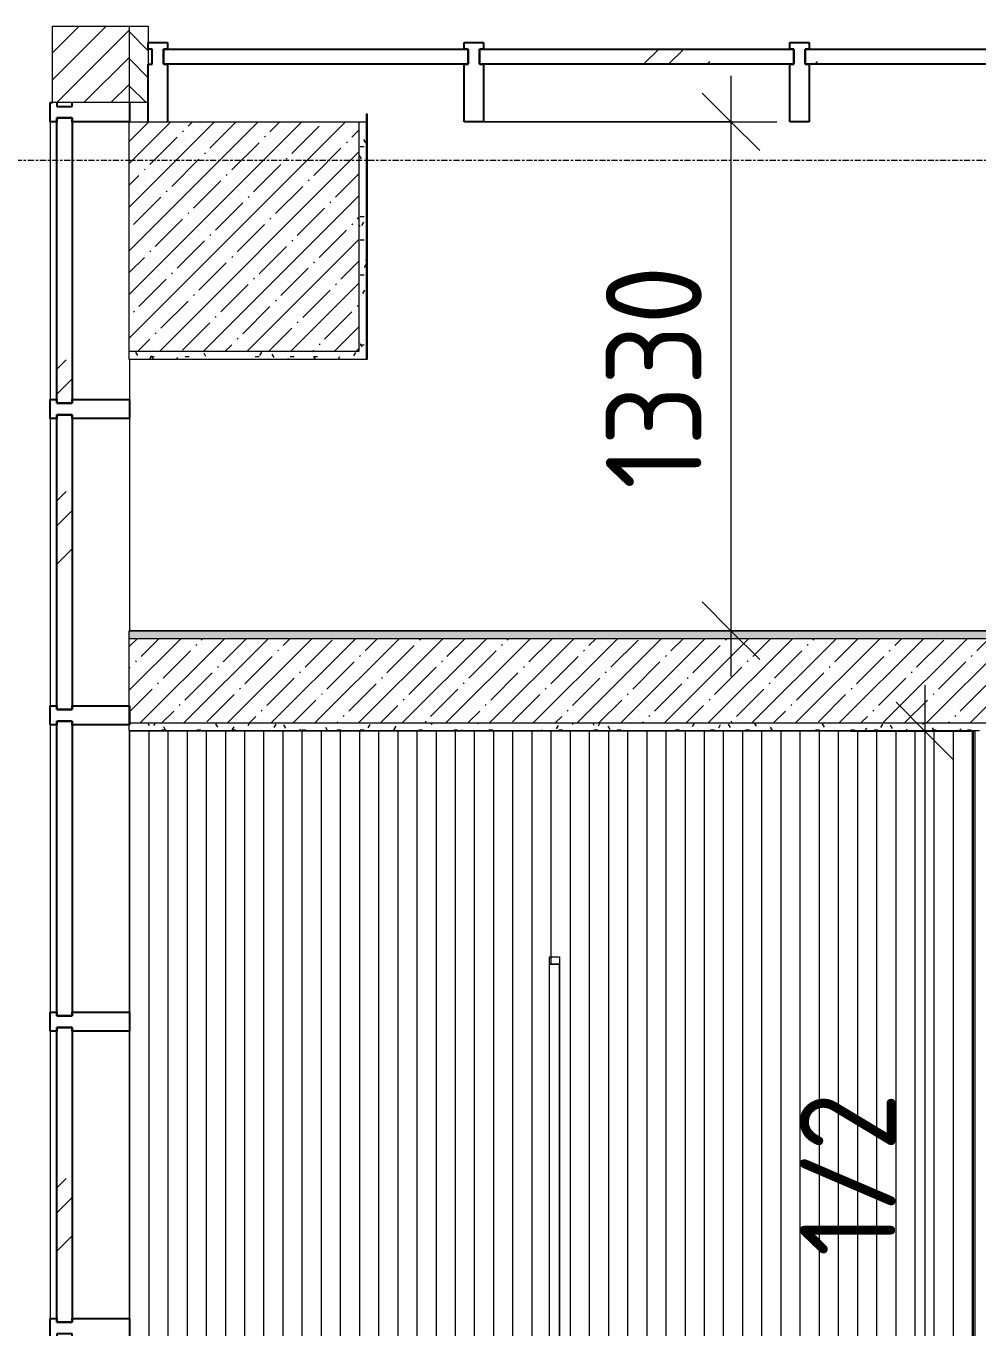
# Model space of a CAD drawing. Header units: millimetres. Extents: x 1311 to 195818, y -8553 to 29000.
# Drawn here: x 13237 to 15722, y 23950 to 27350 of the extents above; entities that cross this region are included whole.
import ezdxf

# ---------------------------------------------------------------- set-up
doc = ezdxf.new("R2010")
doc.units = ezdxf.units.MM
doc.linetypes.add('Осевая', pattern=[31.75, 6.35, -4.7625, 15.875, -4.7625])
for name, color, linetype, lineweight in [('A-ANNO-DIMS', 7, 'Continuous', 9), ('A-ANNO-DIMS-100', 7, 'Continuous', 9), ('A-CLNG-PATT', 7, 'Continuous', 9), ('A-GLAZ-CURT', 7, 'Continuous', 9), ('A-GLAZ-CURT-1', 7, 'Continuous', 25), ('A-GLAZ-CWMG', 7, 'Continuous', 9), ('A-GLAZ-CWMG-1', 7, 'Continuous', 25), ('A-WALL', 7, 'Continuous', 9), ('I-WALL', 7, 'Continuous', 9), ('S-COLS', 7, 'Continuous', 9), ('Оси-2', 7, 'Осевая', 9)]:
    doc.layers.add(name, color=color, linetype=linetype, lineweight=lineweight)
for name, color, linetype, lineweight, true_color in [('A-CLNG-1', 7, 'Continuous', 9, 0xeaeaea), ('A-WALL-1', 7, 'Continuous', 9, 0x3c3c3c), ('A-WALL-FNSH-1', 7, 'Continuous', 9, 0x3c3c3c), ('E-LITE-EQPM-1', 7, 'Continuous', 9, 0xff8080), ('I-WALL-1', 7, 'Continuous', 9, 0x535353), ('S-COLS-1', 9, 'Continuous', 9, 0x808080), ('S-COLS-2', 7, 'Continuous', 9, 0x3c3c3c)]:
    doc.layers.add(name, color=color, linetype=linetype, lineweight=lineweight, true_color=true_color)
doc.styles.add('ISOCPEUR', font='isocpeur.ttf', dxfattribs={"width": 0.9, "height": 250})
doc.dimstyles.new('ISO-2_5_0_9К_БОЛЬШОЙ', dxfattribs={"dimscale": 304.8, "dimtxt": 248.995294, "dimasz": 0.492126, "dimexe": 0.393701, "dimexo": 0.984252, "dimgap": 0, "dimtad": 1, "dimdec": 0, "dimrnd": 10, "dimzin": 0, "dimdsep": 46, "dimtxsty": 'ISOCPEUR', "dimblk1": 'OBLIQUE', "dimblk2": 'OBLIQUE', "dimsah": 1, "dimcen": 0.09, "dimdle": 0.393701, "dimazin": 0, "dimtfac": 1, "dimtdec": 4, "dimtix": 1, "dimtmove": 0, "dimatfit": 3, "dimfxl": 1, "dimtvp": 1, "dimtolj": 1, "dimtzin": 0, "dimarcsym": 2})
pattern_1 = [(0, (9445.765, 0), (121.92, 30.48), [10.058, -81.382, 10.058, -81.382, -487.68]), (0, (9445.765, 0), (121.92, 30.48), [-182.88, 10.058, -172.822, 10.058, -81.382, -213.36]), (0, (9445.765, 0), (121.92, 30.48), [-457.2, 10.058, -50.902, 10.058, -142.342]), (120, (9491.485, 15.24), (-87.356454, 90.345817), [10.058, -81.382, 10.058, -81.382, -487.68]), (120, (9491.485, 15.24), (-87.356454, 90.345817), [-182.88, 10.058, -172.822, 10.058, -81.382, -213.36]), (120, (9491.485, 15.24), (-87.356454, 90.345817), [-457.2, 10.058, -50.902, 10.058, -142.342]), (240, (9506.725, 76.2), (-34.563546, -120.825817), [10.058, -81.382, 10.058, -81.382, -487.68]), (240, (9506.725, 76.2), (-34.563546, -120.825817), [-182.88, 10.058, -172.822, 10.058, -81.382, -213.36]), (240, (9506.725, 76.2), (-34.563546, -120.825817), [-457.2, 10.058, -50.902, 10.058, -142.342])]

# ---------------------------------------------------------------- blocks, each defined once
blk = doc.blocks.new('Системная панель - Стекло - 40мм-23999081-Сводный план потолков 1 этажа в осях 1-12')
at = {"layer": 'A-GLAZ-CURT'}
h = blk.add_hatch(dxfattribs=at)
h.set_pattern_fill('FP_15', color=256, style=0, pattern_type=2)
h.set_pattern_definition([(135, (26637.62, -3971.1), (-282.843, -282.843), [200, -600]), (135, (26737.62, -4171.1), (-282.843, -282.843), [600, -200]), (135, (26837.62, -3771.1), (-282.843, -282.843), [200, -600])])
h.paths.add_polyline_path([(372.5, 0), (372.5, 40), (-372.5, 40), (-372.5, 0), (24.6, 0)])
at = {"layer": 'A-GLAZ-CURT-1'}
for p, q in [((-372.5, 0), (-372.5, 40)), ((-372.5, 40), (372.5, 40)), ((372.5, 40), (372.5, 0)), ((372.5, 0), (-372.5, 0))]:
    blk.add_line(p, q, dxfattribs=at)
blk = doc.blocks.new('Прямоугольный импост - Импост структурный с накладкой - 190мм-22862231-Сводный план потолков 1 этажа в осях 1-12')
at = {"layer": 'A-GLAZ-CWMG-1'}
for p, q in [((-50, 0), (-50, 17)), ((-50, 17), (0, 17)), ((-40, 0), (-50, 0)), ((-40, -40), (-40, 0)), ((-0.1, 0), (-10, 0)), ((-10, 0), (-10, -40)), ((0, 17), (0, 11.1)), ((-50, -190), (-50, -40)), ((-50, -40), (-40, -40)), ((-10, -40), (-0.1, -40)), ((0, -190), (-50, -190))]:
    blk.add_line(p, q, dxfattribs=at)
blk = doc.blocks.new('Прямоугольный импост - Импост структурный с накладкой - 190мм-22862219-Сводный план потолков 1 этажа в осях 1-12')
at = {"layer": 'A-GLAZ-CWMG-1'}
for p, q in [((25, 17), (-25, 17)), ((-25, 17), (-25, 0)), ((-25, 0), (-15, 0)), ((-15, 0), (-15, -40)), ((15, 0), (25, 0)), ((15, -40), (15, 0)), ((25, 0), (25, 17)), ((-15, -40), (-25, -40)), ((-25, -40), (-25, -190)), ((25, -40), (15, -40)), ((25, -190), (25, -40)), ((-25, -190), (25, -190))]:
    blk.add_line(p, q, dxfattribs=at)
blk = doc.blocks.new('Системная панель - Стекло - 40мм-V11-Сводный план потолков 1 этажа в осях 1-12')
at = {"layer": 'A-GLAZ-CURT'}
h = blk.add_hatch(dxfattribs=at)
h.set_pattern_fill('FP_22', color=256, style=0, pattern_type=2)
h.set_pattern_definition([(135, (24250.12, -3971.1), (-282.843, -282.843), [200, -600]), (135, (24350.12, -4171.1), (-282.843, -282.843), [600, -200]), (135, (24450.12, -3771.1), (-282.843, -282.843), [200, -600])])
h.paths.add_polyline_path([(385, 40), (-385, 40), (-385, 0), (385, 0)])
at = {"layer": 'A-GLAZ-CURT-1'}
for p, q in [((-385, 0), (-385, 40)), ((-385, 40), (385, 40)), ((385, 40), (385, 0)), ((385, 0), (-385, 0))]:
    blk.add_line(p, q, dxfattribs=at)
blk = doc.blocks.new('Системная панель - Стекло - 40мм-22856066-Сводный план потолков 1 этажа в осях 1-12')
at = {"layer": 'A-GLAZ-CURT'}
h = blk.add_hatch(dxfattribs=at)
h.set_pattern_fill('FP_23', color=256, style=0, pattern_type=2)
h.set_pattern_definition([(45, (-4647.5, -27190), (-282.843, 282.843), [200, -600]), (45, (-4847.5, -27290), (-282.843, 282.843), [600, -200]), (45, (-4447.5, -27390), (-282.843, 282.843), [200, -600])])
h.paths.add_polyline_path([(112.5, -40), (397.5, -40), (397.5, 0), (-397.5, 0), (-397.5, -40)])
at = {"layer": 'A-GLAZ-CURT-1'}
for p, q in [((-397.5, -40), (-397.5, 0)), ((-397.5, 0), (397.5, 0)), ((397.5, 0), (397.5, -40)), ((397.5, -40), (-397.5, -40))]:
    blk.add_line(p, q, dxfattribs=at)
blk = doc.blocks.new('Прямоугольный импост - Импост структурный с накладкой - 190мм-20153675-Сводный план потолков 1 этажа в осях 1-12')
at = {"layer": 'A-GLAZ-CWMG-1'}
for p, q in [((-50, 40), (-50, 190)), ((0, 190), (0, 40)), ((-40, 40), (-50, 40)), ((-40, 0), (-40, 40)), ((0, 40), (-10, 40)), ((-10, 40), (-10, 0)), ((-50, 0), (-40, 0)), ((-50, -17), (-50, 0)), ((-10, 0), (0, 0)), ((0, 0), (0, -17)), ((0, -17), (-50, -17))]:
    blk.add_line(p, q, dxfattribs=at)
blk = doc.blocks.new('Системная панель - Стекло - 40мм-V20-Сводный план потолков 1 этажа в осях 1-12')
at = {"layer": 'A-GLAZ-CURT-1'}
for p, q in [((-385, 0), (-385, 40)), ((-385, 40), (385, 40)), ((385, 40), (385, 0)), ((385, 0), (-385, 0))]:
    blk.add_line(p, q, dxfattribs=at)
blk = doc.blocks.new('Прямоугольный импост - Импост структурный с накладкой - 190мм-V21-Сводный план потолков 1 этажа в осях 1-12')
at = {"layer": 'A-GLAZ-CWMG-1'}
for p, q in [((25, 17), (-25, 17)), ((-25, 17), (-25, 0)), ((-25, 0), (-15, 0)), ((-15, 0), (-15, -40)), ((15, 0), (25, 0)), ((15, -40), (15, 0)), ((25, 0), (25, 17)), ((-15, -40), (-25, -40)), ((-25, -40), (-25, -190)), ((25, -40), (15, -40)), ((25, -190), (25, -40)), ((-25, -190), (25, -190))]:
    blk.add_line(p, q, dxfattribs=at)
blk = doc.blocks.new('Системная панель - Стекло - 40мм-V34-Сводный план потолков 1 этажа в осях 1-12')
at = {"layer": 'A-GLAZ-CURT'}
h = blk.add_hatch(dxfattribs=at)
h.set_pattern_fill('FP_50', color=256, style=0, pattern_type=2)
h.set_pattern_definition([(45, (-5485, -27190), (-282.843, 282.843), [200, -600]), (45, (-5685, -27290), (-282.8427, 282.8427), [600, -200]), (45, (-5285, -27390), (-282.8427, 282.8427), [200, -600])])
h.paths.add_polyline_path([(252.9, -40), (410, -40), (410, 0), (-410, 0), (-410, -40)])
at = {"layer": 'A-GLAZ-CURT-1'}
for p, q in [((-410, -40), (-410, 0)), ((-410, 0), (410, 0)), ((410, 0), (410, -40)), ((410, -40), (-410, -40))]:
    blk.add_line(p, q, dxfattribs=at)
blk = doc.blocks.new('Прямоугольный импост - Импост структурный с накладкой - 190мм-20153693-Сводный план потолков 1 этажа в осях 1-12')
at = {"layer": 'A-GLAZ-CWMG-1'}
for p, q in [((25, 190), (-25, 190)), ((-25, 190), (-25, 40)), ((25, 40), (25, 190)), ((-25, 40), (-15, 40)), ((-15, 40), (-15, 0)), ((15, 0), (15, 40)), ((15, 40), (25, 40)), ((-15, 0), (-25, 0)), ((-25, 0), (-25, -17)), ((25, 0), (15, 0)), ((25, -17), (25, 0)), ((-25, -17), (25, -17))]:
    blk.add_line(p, q, dxfattribs=at)
blk = doc.blocks.new('BSC_Колонна _Прямоугольная - 200х200-22401950-Сводный план потолков 1 этажа в осях 1-12')
at = {"layer": 'S-COLS-1'}
h = blk.add_hatch(dxfattribs=at)
h.set_pattern_fill('FP_53', color=256, style=0, pattern_type=2)
h.set_pattern_definition([(45, (-3960, -27250), (-35.35534, 35.35534), [])])
h.paths.add_polyline_path([(100, -100), (100, 100), (-100, 100), (-100, -100)])
at = {"layer": 'S-COLS-2'}
for p, q in [((-100, 100), (100, 100)), ((-100, -100), (-100, 100)), ((100, 100), (100, -100)), ((100, -100), (-100, -100))]:
    blk.add_line(p, q, dxfattribs=at)
blk = doc.blocks.new('Системная панель - Стекло - 40мм-V36-Сводный план потолков 1 этажа в осях 1-12')
at = {"layer": 'A-GLAZ-CURT'}
h = blk.add_hatch(dxfattribs=at)
h.set_pattern_fill('FP_54', color=256, style=0, pattern_type=2)
h.set_pattern_definition([(45, (-6335, -27190), (-282.8427, 282.8427), [200, -600]), (45, (-6535, -27290), (-282.8427, 282.8427), [600, -200]), (45, (-6135, -27390), (-282.8427, 282.8427), [200, -600])])
h.paths.add_polyline_path([(410, -40), (410, 0), (-410, 0), (-410, -40)])
at = {"layer": 'A-GLAZ-CURT-1'}
for p, q in [((-410, -40), (-410, 0)), ((-410, 0), (410, 0)), ((410, 0), (410, -40)), ((410, -40), (-410, -40))]:
    blk.add_line(p, q, dxfattribs=at)
blk = doc.blocks.new('Системная панель - Стекло - 40мм-V37-Сводный план потолков 1 этажа в осях 1-12')
at = {"layer": 'A-GLAZ-CURT'}
h = blk.add_hatch(dxfattribs=at)
h.set_pattern_fill('FP_55', color=256, style=0, pattern_type=2)
h.set_pattern_definition([(135, (25850.12, -3971.1), (-282.843, -282.843), [200, -600]), (135, (25950.12, -4171.1), (-282.843, -282.843), [600, -200]), (135, (26050.12, -3771.1), (-282.843, -282.843), [200, -600])])
h.paths.add_polyline_path([(385, 40), (-385, 40), (-385, 0), (385, 0)])
at = {"layer": 'A-GLAZ-CURT-1'}
for p, q in [((-385, 0), (-385, 40)), ((-385, 40), (385, 40)), ((385, 40), (385, 0)), ((385, 0), (-385, 0))]:
    blk.add_line(p, q, dxfattribs=at)
blk = doc.blocks.new('BSC_Колонна _Прямоугольная - 600х600-V40-Сводный план потолков 1 этажа в осях 1-12')
at = {"layer": 'S-COLS-1'}
h = blk.add_hatch(dxfattribs=at)
h.set_pattern_fill('FP_60', color=256, style=0, pattern_type=2)
h.set_pattern_definition([(45, (-4360, -26800), (-57.02463, 57.02463), []), (45, (-4302.975, -26800), (-57.02463, 57.02463), [100.806, -20.161, 3.353, -16.808])])
h.paths.add_polyline_path([(300, -300), (300, 300), (-300, 300), (-300, -300), (10.1, -300)])
at = {"layer": 'S-COLS-2'}
for p, q in [((-300, 300), (300, 300)), ((-300, -300), (-300, 300)), ((300, 300), (300, -300)), ((300, -300), (-300, -300))]:
    blk.add_line(p, q, dxfattribs=at)
blk = doc.blocks.new('Прямоугольный импост - Импост структурный с накладкой - 190мм-V63-Сводный план потолков 1 этажа в осях 1-12')
at = {"layer": 'A-GLAZ-CWMG'}
for p, q in [((3854.1, 25525.1), (3854.1, 24775.1)), ((4061.1, 25510), (4061.1, 24775.1))]:
    blk.add_line(p, q, dxfattribs=at)
blk = doc.blocks.new('Прямоугольный импост - Импост структурный с накладкой - 190мм-V64-Сводный план потолков 1 этажа в осях 1-12')
at = {"layer": 'A-GLAZ-CWMG'}
for p, q in [((3854.1, 24725.1), (3854.1, 23975.1)), ((4061.1, 24725.1), (4061.1, 23975.1))]:
    blk.add_line(p, q, dxfattribs=at)
blk = doc.blocks.new('Прямоугольный импост - Импост структурный с накладкой - 190мм-V67-Сводный план потолков 1 этажа в осях 1-12')
at = {"layer": 'A-GLAZ-CWMG'}
for p, q in [((3854.1, 26325.1), (3854.1, 25575.1)), ((4061.1, 26325.1), (4061.1, 25770))]:
    blk.add_line(p, q, dxfattribs=at)
blk = doc.blocks.new('Прямоугольный импост - Импост структурный с накладкой - 190мм-22858574-Сводный план потолков 1 этажа в осях 1-12')
at = {"layer": 'A-GLAZ-CWMG'}
for p, q in [((3854.1, 27100.1), (3854.1, 26375.1)), ((4061.1, 26480), (4061.1, 26375.1))]:
    blk.add_line(p, q, dxfattribs=at)
blk = doc.blocks.new('Downlight - Strip - HOKASU OneLine LF-27634964-Сводный план потолков 1 этажа в осях 1-12')
at = {"layer": 'E-LITE-EQPM-1'}
for p, q in [((-600, -231.3), (-600, -205.9)), ((-600, -205.9), (-580.9, -205.9)), ((-580.9, -231.3), (-600, -231.3)), ((-580.9, -231.3), (-580.9, -205.9)), ((-580.9, -205.9), (581, -205.9)), ((-580.9, -205.9), (-580.9, -231.3)), ((-580.9, -231.3), (-580.9, -205.9)), ((-580.9, -205.9), (-580.9, -231.3)), ((-580.9, -205.9), (581, -205.9)), ((-580.9, -205.9), (581, -205.9)), ((581, -231.3), (-580.9, -231.3)), ((581, -231.3), (-580.9, -231.3)), ((-580.9, -231.3), (581, -231.3)), ((581, -205.9), (581, -231.3)), ((581, -231.3), (581, -205.9)), ((581, -205.9), (600, -205.9)), ((581, -231.3), (581, -205.9)), ((581, -205.9), (581, -231.3)), ((600, -231.3), (581, -231.3)), ((600, -205.9), (600, -231.3))]:
    blk.add_line(p, q, dxfattribs=at)
blk = doc.blocks.new('DIMBLOCK50-Сводный план потолков 1 этажа в осях 1-12')
at = {"layer": 'A-ANNO-DIMS-100'}
for p, q in [((15076.9, 27220), (15076.9, 25651)), ((14405.8, 27100), (15196.9, 27100)), ((15076.9, 27100), (14405.8, 27100)), ((14883, 25771), (15196.9, 25771)), ((15076.9, 25771), (14883, 25771))]:
    blk.add_line(p, q, dxfattribs=at)
at = {"layer": 'A-ANNO-DIMS-100', "lineweight": 20}
for p, q in [((15076.9, 27100), (15001.9, 27175)), ((15076.9, 27100), (15151.9, 27025)), ((15076.9, 25771), (15001.9, 25846)), ((15076.9, 25771), (15151.9, 25696))]:
    blk.add_line(p, q, dxfattribs=at)
at = {"layer": 'A-ANNO-DIMS-100', "color": 0, "insert": (14750.3, 26141), "char_height": 250, "width": 706.764, "attachment_point": 1, "rotation": 90, "line_spacing_factor": 1.149209, "style": 'ISOCPEUR'}
blk.add_mtext('1330', dxfattribs=at)
blk = doc.blocks.new('_Oblique')
at = {"color": 0, "linetype": 'ByBlock', "lineweight": -2}
blk.add_line((-0.5, -0.5), (0.5, 0.5), dxfattribs=at)
blk = doc.blocks.new('DIMBLOCK69-Сводный план потолков 1 этажа в осях 1-12')
at = {"layer": 'A-ANNO-DIMS-100'}
for p, q in [((15583.1, 25629), (15583.1, 23195.5)), ((15389.2, 25509), (15703.1, 25509)), ((15583.1, 25509), (15389.2, 25509)), ((15109.5, 23195.5), (15703.1, 23195.5)), ((15583.1, 23195.5), (15109.5, 23195.5))]:
    blk.add_line(p, q, dxfattribs=at)
at = {"layer": 'A-ANNO-DIMS-100', "lineweight": 20}
for p, q in [((15583.1, 25509), (15508.1, 25584)), ((15583.1, 25509), (15658.1, 25434)), ((15583.1, 23195.5), (15508.1, 23270.5)), ((15583.1, 23195.5), (15658.1, 23120.5))]:
    blk.add_line(p, q, dxfattribs=at)
at = {"layer": 'A-ANNO-DIMS-100', "color": 0, "insert": (15256.5, 24136.8), "char_height": 250, "width": 517.144, "attachment_point": 1, "rotation": 90, "line_spacing_factor": 1.149209, "style": 'ISOCPEUR'}
blk.add_mtext('1/2', dxfattribs=at)

msp = doc.modelspace()

# ---------------------------------------------------------------- hatches: boundary and pattern name
at = {"layer": 'A-CLNG-PATT'}
h = msp.add_hatch(dxfattribs=at)
h.set_pattern_fill('FP_94', color=256, style=0, pattern_type=2)
h.set_pattern_definition([(90, (14607.765, 23202), (50, -3e-15), [])])
h.paths.add_polyline_path([(13515.8, 20882), (15709.8, 20882), (15709.8, 25510), (13505.8, 25510), (13506.9, 22220), (14145.8, 22220), (14145.8, 21580), (13505.8, 21580), (13506.9, 20882)])
h.paths.add_polyline_path([(15122.1, 21394.1), (15122.1, 22556), (15147.5, 22556), (15147.5, 21394.1)])
h.paths.add_polyline_path([(14603.6, 23738.6), (14603.6, 24900.5), (14629, 24900.5), (14629, 23738.6)])
at = {"layer": 'A-WALL'}
h = msp.add_hatch(dxfattribs=at)
h.set_pattern_fill('FP_31', color=256, style=0, pattern_type=2)
h.set_pattern_definition([(135, (9445.765, 0), (-35.35534, -35.35534), [])])
h.paths.add_polyline_path([(23155.8, 27150), (23155.8, 27350), (22906, 27350), (22906, 27150), (23148.1, 27150)])
h.paths.add_polyline_path([(13555.8, 27150), (13555.8, 27350), (13505.8, 27350), (13505.8, 27150)])
at = {"layer": 'I-WALL'}
h = msp.add_hatch(dxfattribs=at)
h.set_pattern_fill('FP_84', color=256, style=0, pattern_type=2)
h.set_pattern_definition(pattern_1)
h.paths.add_polyline_path([(14105.8, 26500), (14125.8, 26500), (14125.8, 27100), (14105.8, 27100), (14105.8, 26713)])
h = msp.add_hatch(dxfattribs=at)
h.set_pattern_fill('FP_84', color=256, style=0, pattern_type=2)
h.set_pattern_definition(pattern_1)
h.paths.add_polyline_path([(13506.9, 26480), (14125.8, 26480), (14125.8, 26500), (13505.8, 26500), (13505.8, 26480)])
h = msp.add_hatch(dxfattribs=at)
h.set_pattern_fill('FP_84', color=256, style=0, pattern_type=2)
h.set_pattern_definition(pattern_1)
h.paths.add_polyline_path([(13505.8, 25750), (18945.8, 25750), (18945.8, 25770), (13505.8, 25770)])
h = msp.add_hatch(dxfattribs=at)
h.set_pattern_fill('FP_1', color=256, style=0, pattern_type=2)
h.set_pattern_definition([(45, (9445.765, 0), (-57.02463, 57.02463), []), (45, (9502.79, 0), (-57.02463, 57.02463), [100.806, -20.161, 3.353, -16.808])])
h.paths.add_polyline_path([(13505.8, 25530), (19155.8, 25530), (19155.8, 25750), (13505.8, 25750)])
h = msp.add_hatch(dxfattribs=at)
h.set_pattern_fill('FP_84', color=256, style=0, pattern_type=2)
h.set_pattern_definition(pattern_1)
h.paths.add_polyline_path([(15745.8, 25510), (15745.8, 25530), (13505.8, 25530), (13505.8, 25510), (15725.8, 25510)])

# ---------------------------------------------------------------- linework, layer by layer
at = {"layer": 'A-CLNG-1'}
for p, q in [((13505.8, 25510), (13505.8, 24775)), ((15709.8, 20882), (15709.8, 25510)), ((13505.8, 24725.4), (13505.8, 23975))]:
    msp.add_line(p, q, dxfattribs=at)
at = {"layer": 'A-WALL'}
for p, q in [((13505.8, 25510), (15725.8, 25510)), ((15714.8, 25509), (15714.8, 25510))]:
    msp.add_line(p, q, dxfattribs=at)
at = {"layer": 'A-WALL-1'}
for p, q in [((13505.8, 27350), (13555.8, 27350)), ((13555.8, 27350), (13555.8, 27150)), ((13555.8, 27150), (13505.8, 27150)), ((14105.8, 27100), (14125.8, 27100)), ((13505.8, 26480), (13505.8, 26500)), ((13505.8, 25510), (13505.8, 25770)), ((19155.8, 25750), (13505.8, 25750)), ((13505.8, 25530), (19155.8, 25530))]:
    msp.add_line(p, q, dxfattribs=at)
at = {"layer": 'A-WALL-FNSH-1'}
for p, q in [((14125.8, 26479), (14125.8, 27120.5)), ((14125.8, 27120.5), (14126.8, 27120.5)), ((14125.8, 27100), (14126.8, 27100)), ((14126.8, 27120.5), (14126.8, 26479)), ((13505.8, 26480), (14126.8, 26480)), ((13505.8, 26479), (13505.8, 26480)), ((14126.8, 26479), (13505.8, 26479)), ((19175.8, 25770), (13505.8, 25770)), ((15714.8, 25509), (13505.8, 25509)), ((15714.8, 23119), (15714.8, 25509))]:
    msp.add_line(p, q, dxfattribs=at)
at = {"layer": 'I-WALL-1'}
for p in [(19176.8, 25771), (13505.8, 25770)]:
    msp.add_line(p, (13505.8, 25771), dxfattribs=at)
at = {"layer": 'Оси-2'}
msp.add_line((9007.3, 27000), (40805.8, 27000), dxfattribs=at)

# ---------------------------------------------------------------- block references
at = {"layer": 'A-GLAZ-CURT'}
for name, p in [('Системная панель - Стекло - 40мм-22856066-Сводный план потолков 1 этажа в осях 1-12', (13993.3, 27290)), ('Системная панель - Стекло - 40мм-V34-Сводный план потолков 1 этажа в осях 1-12', (14830.8, 27290)), ('Системная панель - Стекло - 40мм-V36-Сводный план потолков 1 этажа в осях 1-12', (15680.8, 27290))]:
    msp.add_blockref(name, p, dxfattribs=at)
at = {"layer": 'A-GLAZ-CURT', "rotation": 269.9999999999999}
for name, p in [('Системная панель - Стекло - 40мм-23999081-Сводный план потолков 1 этажа в осях 1-12', (13316.9, 26737.6)), ('Системная панель - Стекло - 40мм-V37-Сводный план потолков 1 этажа в осях 1-12', (13316.9, 25950.1)), ('Системная панель - Стекло - 40мм-V20-Сводный план потолков 1 этажа в осях 1-12', (13316.9, 25150.1)), ('Системная панель - Стекло - 40мм-V11-Сводный план потолков 1 этажа в осях 1-12', (13316.9, 24350.1))]:
    msp.add_blockref(name, p, dxfattribs=at)
at = {"layer": 'A-GLAZ-CWMG'}
for name, p, rotation in [('Прямоугольный импост - Импост структурный с накладкой - 190мм-20153675-Сводный план потолков 1 этажа в осях 1-12', (13555.8, 27290), 180), ('Прямоугольный импост - Импост структурный с накладкой - 190мм-22862231-Сводный план потолков 1 этажа в осях 1-12', (13316.9, 27150.1), 89.99999999999991)]:
    msp.add_blockref(name, p, dxfattribs=dict(at, rotation=rotation))
at = {"layer": 'A-GLAZ-CWMG', "extrusion": (0, 0, -1)}
for name, p, rotation in [('Прямоугольный импост - Импост структурный с накладкой - 190мм-20153693-Сводный план потолков 1 этажа в осях 1-12', (-14405.8, 27290), 180), ('Прямоугольный импост - Импост структурный с накладкой - 190мм-20153693-Сводный план потолков 1 этажа в осях 1-12', (-15255.8, 27290), 180), ('Прямоугольный импост - Импост структурный с накладкой - 190мм-22862219-Сводный план потолков 1 этажа в осях 1-12', (-13316.9, 26350.1), 270.0000000000001), ('Прямоугольный импост - Импост структурный с накладкой - 190мм-V21-Сводный план потолков 1 этажа в осях 1-12', (-13316.9, 25550.1), 270.0000000000001), ('Прямоугольный импост - Импост структурный с накладкой - 190мм-22862219-Сводный план потолков 1 этажа в осях 1-12', (-13316.9, 24750.1), 270.0000000000001), ('Прямоугольный импост - Импост структурный с накладкой - 190мм-22862219-Сводный план потолков 1 этажа в осях 1-12', (-13316.9, 23950.1), 270.0000000000001)]:
    msp.add_blockref(name, p, dxfattribs=dict(at, rotation=rotation))
at = {"layer": 'A-GLAZ-CWMG'}
for name in ['Прямоугольный импост - Импост структурный с накладкой - 190мм-22858574-Сводный план потолков 1 этажа в осях 1-12', 'Прямоугольный импост - Импост структурный с накладкой - 190мм-V67-Сводный план потолков 1 этажа в осях 1-12', 'Прямоугольный импост - Импост структурный с накладкой - 190мм-V63-Сводный план потолков 1 этажа в осях 1-12', 'Прямоугольный импост - Импост структурный с накладкой - 190мм-V64-Сводный план потолков 1 этажа в осях 1-12']:
    msp.add_blockref(name, (9445.8, 0), dxfattribs=at)
at = {"layer": 'E-LITE-EQPM-1', "rotation": 89.9999999999999}
msp.add_blockref('Downlight - Strip - HOKASU OneLine LF-27634964-Сводный план потолков 1 этажа в осях 1-12', (14397.7, 24319.5), dxfattribs=at)
at = {"layer": 'S-COLS'}
for name, p in [('BSC_Колонна _Прямоугольная - 200х200-22401950-Сводный план потолков 1 этажа в осях 1-12', (13405.8, 27250)), ('BSC_Колонна _Прямоугольная - 600х600-V40-Сводный план потолков 1 этажа в осях 1-12', (13805.8, 26800))]:
    msp.add_blockref(name, p, dxfattribs=at)

# ---------------------------------------------------------------- dimensions: what is measured, and where the dimension line sits
at = {"layer": 'A-ANNO-DIMS'}
dim = msp.add_linear_dim(base=(15076.9, 25771), p1=(14105.8, 27100), p2=(15183, 25771), angle=90, dimstyle='ISO-2_5_0_9К_БОЛЬШОЙ', override={"dimpost": '<>', "dimfxl": 1710.759574}, dxfattribs=at)
dim.commit()
dim.dimension.update_dxf_attribs({"geometry": 'DIMBLOCK50-Сводный план потолков 1 этажа в осях 1-12', "text_midpoint": (14951.9, 26435.5)})
dim = msp.add_linear_dim(base=(15583.1, 23195.5), p1=(15689.2, 25509), p2=(14809.5, 23195.5), angle=90, text='1/2', dimstyle='ISO-2_5_0_9К_БОЛЬШОЙ', override={"dimpost": '<>', "dimfxl": 2475.101129}, dxfattribs=at)
dim.commit()
dim.dimension.update_dxf_attribs({"geometry": 'DIMBLOCK69-Сводный план потолков 1 этажа в осях 1-12', "text_midpoint": (15458.1, 24352.3)})

doc.saveas('drawing.dxf')
